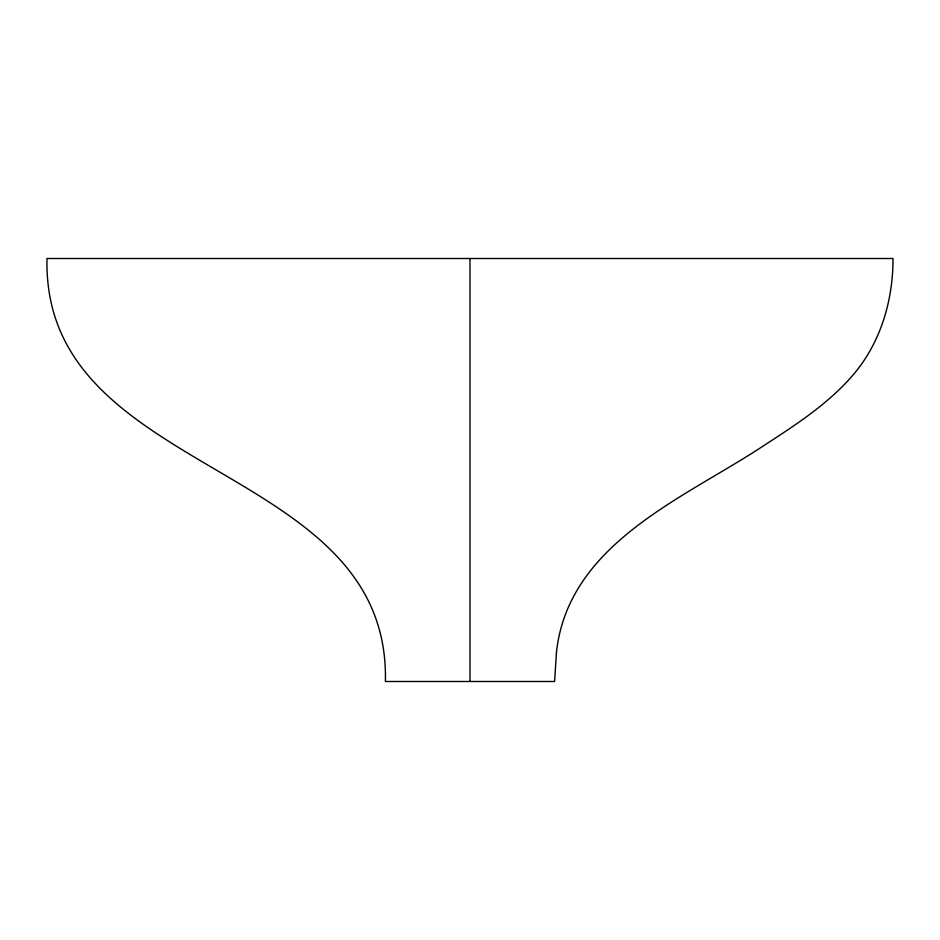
<?xml version="1.0" encoding="UTF-8"?>
<svg xmlns="http://www.w3.org/2000/svg" width="940" height="940" viewBox="0 0 940 940"><rect width="100%" height="100%" fill="white"/><g stroke="black" fill="none" stroke-linecap="round" stroke-linejoin="round"><path stroke-width="1.41" d="M470 258.5L470 681.5M556.515 651.69L554.6 681.5L385.4 681.5C390.394 460.365 42.006 479.635 47 258.5L893 258.5C893.153 300.929 880.298 343.899 852.039 376.164C827.036 404.776 794.805 425.456 763.233 445.983C684.438 498.118 568.77 543.12 556.515 651.69"/></g></svg>
